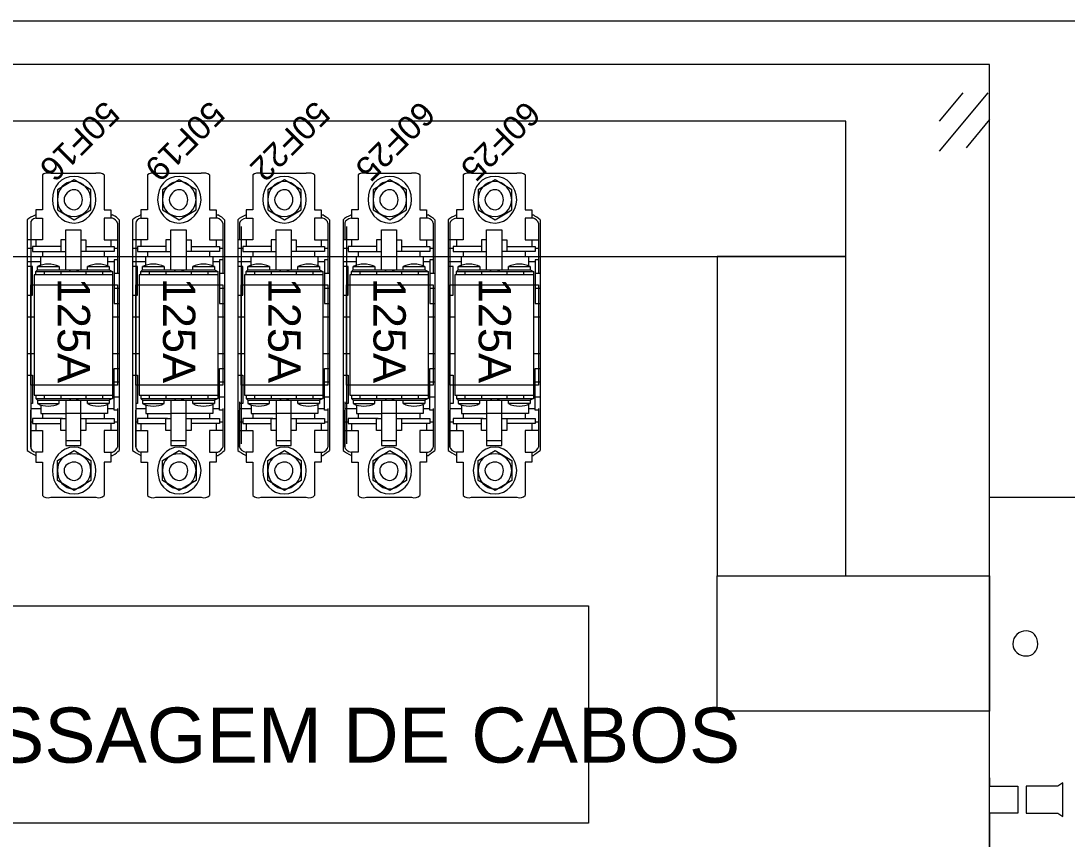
# Model space of a CAD drawing. Header units: millimetres. Extents: x 1004 to 59588, y 686 to 38112.
# Drawn here: x 27580.8 to 27949.3, y 8182.9 to 8470.9 of the extents above; entities that cross this region are included whole.
import ezdxf

# ---------------------------------------------------------------- set-up
doc = ezdxf.new("R2010")
doc.units = ezdxf.units.MM
doc.layers.add('PDF10_Geometry', color=7, linetype='Continuous')
doc.layers.add('PDF10_Text', color=7, linetype='Continuous')
doc.styles.add('PDF Arial', font='arial.ttf')

msp = doc.modelspace()

# ---------------------------------------------------------------- linework, layer by layer
at = {"layer": 'PDF10_Geometry', "lineweight": 0}
for points in [[(28371.93, 8470.9), (28371.93, 6751.49), (27341.34, 6751.49), (27341.34, 8470.9)], [(27371.93, 7754.43), (27921.93, 7754.43), (27921.93, 8455.61), (27371.93, 8455.61)], [(27394.28, 8387.96), (27871.34, 8387.96), (27871.34, 8435.61), (27394.28, 8435.61)], [(27826.05, 8275.61), (27871.34, 8275.61), (27871.34, 8387.96), (27826.05, 8387.96)], [(27826.05, 8227.96), (27826.05, 8275.61), (27921.93, 8275.61), (27921.93, 8227.96)]]:
    msp.add_lwpolyline(points, close=True, dxfattribs=at)
for points in [[(27921.34, 8445.61), (27904.28, 8425.02)], [(27912.52, 8445.61), (27904.28, 8435.61)], [(27921.93, 8436.2), (27913.69, 8426.2)]]:
    msp.add_lwpolyline(points, dxfattribs=at)
at = {"layer": 'PDF10_Geometry', "lineweight": 18}
for points in [[(27588.4, 8416.78), (27588.4, 8404.43), (27586.05, 8404.43), (27586.05, 8401.49), (27588.4, 8401.49), (27588.4, 8393.84), (27583.1, 8393.84)], [(27591.34, 8417.37), (27607.22, 8417.37)], [(27610.16, 8416.78), (27610.16, 8404.43), (27612.52, 8404.43), (27612.52, 8401.49)], [(27625.46, 8416.78), (27625.46, 8404.43), (27623.1, 8404.43), (27623.1, 8401.49), (27625.46, 8401.49), (27625.46, 8393.84), (27620.16, 8393.84)], [(27628.4, 8417.37), (27644.28, 8417.37)], [(27647.22, 8416.78), (27647.22, 8404.43), (27649.58, 8404.43), (27649.58, 8401.49)], [(27662.52, 8416.78), (27662.52, 8404.43), (27660.16, 8404.43), (27660.16, 8401.49), (27662.52, 8401.49), (27662.52, 8393.84), (27657.22, 8393.84)], [(27665.46, 8417.37), (27681.34, 8417.37)], [(27684.28, 8416.78), (27684.28, 8404.43), (27686.63, 8404.43), (27686.63, 8401.49)], [(27699.58, 8416.78), (27699.58, 8404.43), (27697.22, 8404.43), (27697.22, 8401.49), (27699.58, 8401.49), (27699.58, 8393.84), (27694.28, 8393.84)], [(27702.52, 8417.37), (27718.4, 8417.37)], [(27721.34, 8416.78), (27721.34, 8404.43), (27723.69, 8404.43), (27723.69, 8401.49)], [(27736.63, 8416.78), (27736.63, 8404.43), (27734.28, 8404.43), (27734.28, 8401.49), (27736.63, 8401.49), (27736.63, 8393.84), (27731.34, 8393.84)], [(27739.58, 8417.37), (27755.46, 8417.37)], [(27758.4, 8416.78), (27758.4, 8404.43), (27760.75, 8404.43), (27760.75, 8401.49)], [(27583.1, 8400.9), (27583.1, 8383.84)], [(27586.05, 8402.67), (27586.05, 8402.67)], [(27613.1, 8401.49), (27610.16, 8401.49), (27610.16, 8393.84), (27614.87, 8393.84)], [(27612.52, 8402.67), (27613.1, 8402.67)], [(27613.1, 8401.49), (27613.1, 8401.49)], [(27615.46, 8400.9), (27615.46, 8357.96), (27615.46, 8319.73)], [(27620.16, 8400.9), (27620.16, 8383.84)], [(27623.1, 8402.67), (27623.1, 8402.67)], [(27650.16, 8401.49), (27647.22, 8401.49), (27647.22, 8393.84), (27651.93, 8393.84)], [(27649.58, 8402.67), (27650.16, 8402.67)], [(27650.16, 8401.49), (27650.16, 8401.49)], [(27652.52, 8400.9), (27652.52, 8357.96), (27652.52, 8319.73)], [(27657.22, 8400.9), (27657.22, 8383.84)], [(27660.16, 8402.67), (27660.16, 8402.67)], [(27687.22, 8401.49), (27684.28, 8401.49), (27684.28, 8393.84), (27688.99, 8393.84)], [(27686.63, 8402.67), (27687.22, 8402.67)], [(27687.22, 8401.49), (27687.22, 8401.49)], [(27689.58, 8400.9), (27689.58, 8357.96), (27689.58, 8319.73)], [(27694.28, 8400.9), (27694.28, 8383.84)], [(27697.22, 8402.67), (27697.22, 8402.67)], [(27724.28, 8401.49), (27721.34, 8401.49), (27721.34, 8393.84), (27726.05, 8393.84)], [(27723.69, 8402.67), (27724.28, 8402.67)], [(27724.28, 8401.49), (27724.28, 8401.49)], [(27726.63, 8400.9), (27726.63, 8357.96), (27726.63, 8319.73)], [(27731.34, 8400.9), (27731.34, 8383.84)], [(27734.28, 8402.67), (27734.28, 8402.67)], [(27761.34, 8401.49), (27758.4, 8401.49), (27758.4, 8393.84), (27763.1, 8393.84)], [(27760.75, 8402.67), (27761.34, 8402.67)], [(27761.34, 8401.49), (27761.34, 8401.49)], [(27763.69, 8400.9), (27763.69, 8357.96), (27763.69, 8319.73)], [(27584.28, 8399.73), (27584.28, 8393.84)], [(27596.63, 8383.25), (27596.63, 8397.37), (27601.93, 8397.37), (27601.93, 8383.25)], [(27614.87, 8399.73), (27614.87, 8382.08)], [(27621.34, 8399.73), (27621.34, 8393.84)], [(27633.69, 8383.25), (27633.69, 8397.37), (27638.99, 8397.37), (27638.99, 8383.25)], [(27651.93, 8399.73), (27651.93, 8382.08)], [(27657.81, 8399.73), (27657.81, 8393.84)], [(27670.75, 8383.25), (27670.75, 8397.37), (27676.05, 8397.37), (27676.05, 8383.25)], [(27688.99, 8399.73), (27688.99, 8382.08)], [(27694.87, 8399.73), (27694.87, 8393.84)], [(27707.81, 8383.25), (27707.81, 8397.37), (27713.1, 8397.37), (27713.1, 8383.25)], [(27726.05, 8399.73), (27726.05, 8382.08)], [(27731.93, 8399.73), (27731.93, 8393.84)], [(27744.87, 8383.25), (27744.87, 8397.37), (27750.16, 8397.37), (27750.16, 8383.25)], [(27763.1, 8399.73), (27763.1, 8382.08)], [(27586.05, 8393.84), (27586.05, 8391.49)], [(27596.63, 8393.84), (27594.87, 8393.84), (27594.87, 8389.73)], [(27601.93, 8393.84), (27603.69, 8393.84), (27603.69, 8389.73)], [(27612.52, 8393.84), (27612.52, 8391.49)], [(27623.1, 8393.84), (27623.1, 8391.49)], [(27633.69, 8393.84), (27631.93, 8393.84), (27631.93, 8389.73)], [(27638.99, 8393.84), (27640.75, 8393.84), (27640.75, 8389.73)], [(27649.58, 8393.84), (27649.58, 8391.49)], [(27660.16, 8393.84), (27660.16, 8391.49)], [(27670.75, 8393.84), (27668.99, 8393.84), (27668.99, 8389.73)], [(27676.05, 8393.84), (27677.81, 8393.84), (27677.81, 8389.73)], [(27686.63, 8393.84), (27686.63, 8391.49)], [(27697.22, 8393.84), (27697.22, 8391.49)], [(27707.81, 8393.84), (27706.05, 8393.84), (27706.05, 8389.73)], [(27713.1, 8393.84), (27714.87, 8393.84), (27714.87, 8389.73)], [(27723.69, 8393.84), (27723.69, 8391.49)], [(27734.28, 8393.84), (27734.28, 8391.49)], [(27744.87, 8393.84), (27743.1, 8393.84), (27743.1, 8389.73)], [(27750.16, 8393.84), (27751.93, 8393.84), (27751.93, 8389.73)], [(27760.75, 8393.84), (27760.75, 8391.49)], [(27583.1, 8390.9), (27584.87, 8390.9)], [(27594.87, 8391.49), (27584.87, 8391.49), (27584.87, 8389.73), (27596.63, 8389.73)], [(27588.4, 8389.73), (27588.4, 8387.96)], [(27603.69, 8391.49), (27613.69, 8391.49), (27613.69, 8389.73), (27601.93, 8389.73)], [(27610.16, 8389.73), (27610.16, 8387.96)], [(27613.69, 8390.9), (27614.87, 8390.9)], [(27620.16, 8390.9), (27621.93, 8390.9)], [(27631.93, 8391.49), (27621.93, 8391.49), (27621.93, 8389.73), (27633.69, 8389.73)], [(27625.46, 8389.73), (27625.46, 8387.96)], [(27640.75, 8391.49), (27650.75, 8391.49), (27650.75, 8389.73), (27638.99, 8389.73)], [(27647.22, 8389.73), (27647.22, 8387.96)], [(27650.75, 8390.9), (27651.93, 8390.9)], [(27657.22, 8390.9), (27658.99, 8390.9)], [(27668.99, 8391.49), (27658.99, 8391.49), (27658.99, 8389.73), (27670.75, 8389.73)], [(27662.52, 8389.73), (27662.52, 8387.96)], [(27677.81, 8391.49), (27687.81, 8391.49), (27687.81, 8389.73), (27676.05, 8389.73)], [(27684.28, 8389.73), (27684.28, 8387.96)], [(27687.81, 8390.9), (27688.99, 8390.9)], [(27694.28, 8390.9), (27696.05, 8390.9)], [(27706.05, 8391.49), (27696.05, 8391.49), (27696.05, 8389.73), (27707.81, 8389.73)], [(27699.58, 8389.73), (27699.58, 8387.96)], [(27714.87, 8391.49), (27724.87, 8391.49), (27724.87, 8389.73), (27713.1, 8389.73)], [(27721.34, 8389.73), (27721.34, 8387.96)], [(27724.87, 8390.9), (27726.05, 8390.9)], [(27731.34, 8390.9), (27733.1, 8390.9)], [(27743.1, 8391.49), (27733.1, 8391.49), (27733.1, 8389.73), (27744.87, 8389.73)], [(27736.63, 8389.73), (27736.63, 8387.96)], [(27751.93, 8391.49), (27761.93, 8391.49), (27761.93, 8389.73), (27750.16, 8389.73)], [(27758.4, 8389.73), (27758.4, 8387.96)], [(27761.93, 8390.9), (27763.1, 8390.9)], [(27583.1, 8386.2), (27587.81, 8386.2)], [(27587.81, 8384.43), (27587.81, 8387.96), (27596.63, 8387.96)], [(27601.93, 8387.96), (27611.34, 8387.96), (27611.34, 8384.43)], [(27611.34, 8386.2), (27613.69, 8386.2)], [(27614.87, 8386.78), (27613.69, 8386.78), (27613.69, 8371.49), (27615.46, 8371.49)], [(27620.16, 8386.2), (27624.87, 8386.2)], [(27624.87, 8384.43), (27624.87, 8387.96), (27633.69, 8387.96)], [(27638.99, 8387.96), (27648.4, 8387.96), (27648.4, 8384.43)], [(27648.4, 8386.2), (27650.75, 8386.2)], [(27651.93, 8386.78), (27650.75, 8386.78), (27650.75, 8371.49), (27652.52, 8371.49)], [(27657.22, 8386.2), (27661.93, 8386.2)], [(27661.93, 8384.43), (27661.93, 8387.96), (27670.75, 8387.96)], [(27676.05, 8387.96), (27685.46, 8387.96), (27685.46, 8384.43)], [(27685.46, 8386.2), (27687.81, 8386.2)], [(27688.99, 8386.78), (27687.81, 8386.78), (27687.81, 8371.49), (27689.58, 8371.49)], [(27694.28, 8386.2), (27698.99, 8386.2)], [(27698.99, 8384.43), (27698.99, 8387.96), (27707.81, 8387.96)], [(27713.1, 8387.96), (27722.52, 8387.96), (27722.52, 8384.43)], [(27722.52, 8386.2), (27724.87, 8386.2)], [(27726.05, 8386.78), (27724.87, 8386.78), (27724.87, 8371.49), (27726.63, 8371.49)], [(27731.34, 8386.2), (27736.05, 8386.2)], [(27736.05, 8384.43), (27736.05, 8387.96), (27744.87, 8387.96)], [(27750.16, 8387.96), (27759.58, 8387.96), (27759.58, 8384.43)], [(27759.58, 8386.2), (27761.93, 8386.2)], [(27763.1, 8386.78), (27761.93, 8386.78), (27761.93, 8371.49), (27763.69, 8371.49)], [(27583.1, 8374.43), (27584.87, 8374.43), (27584.87, 8384.43), (27583.1, 8384.43), (27583.1, 8357.96), (27583.1, 8319.73)], [(27586.05, 8381.49), (27586.05, 8382.67), (27586.63, 8383.25), (27586.63, 8384.43), (27594.28, 8384.43), (27594.28, 8383.25)], [(27586.05, 8382.67), (27613.1, 8382.67), (27613.1, 8381.49), (27613.1, 8357.96), (27613.1, 8339.14), (27613.1, 8337.96), (27611.93, 8337.37), (27611.93, 8336.2), (27604.28, 8336.2), (27604.28, 8337.37)], [(27586.63, 8383.25), (27611.93, 8383.25)], [(27588.99, 8382.67), (27588.99, 8381.49)], [(27594.87, 8382.67), (27594.87, 8381.49)], [(27597.81, 8382.67), (27598.4, 8383.25)], [(27600.16, 8383.25), (27601.34, 8382.67)], [(27603.69, 8382.67), (27603.69, 8381.49)], [(27604.28, 8383.25), (27604.28, 8384.43), (27611.93, 8384.43), (27611.93, 8383.25), (27613.1, 8382.67)], [(27609.58, 8382.67), (27609.58, 8381.49)], [(27613.69, 8382.08), (27615.46, 8382.08)], [(27620.16, 8374.43), (27621.93, 8374.43), (27621.93, 8384.43), (27620.16, 8384.43), (27620.16, 8357.96), (27620.16, 8319.73)], [(27623.1, 8381.49), (27623.1, 8382.67), (27623.69, 8383.25), (27623.69, 8384.43), (27631.34, 8384.43), (27631.34, 8383.25)], [(27623.1, 8382.67), (27650.16, 8382.67), (27650.16, 8381.49), (27650.16, 8357.96), (27650.16, 8339.14), (27650.16, 8337.96), (27648.99, 8337.37), (27648.99, 8336.2), (27641.34, 8336.2), (27641.34, 8337.37)], [(27623.69, 8383.25), (27648.99, 8383.25)], [(27626.05, 8382.67), (27626.05, 8381.49)], [(27631.93, 8382.67), (27631.93, 8381.49)], [(27634.87, 8382.67), (27635.46, 8383.25)], [(27637.22, 8383.25), (27638.4, 8382.67)], [(27640.75, 8382.67), (27640.75, 8381.49)], [(27641.34, 8383.25), (27641.34, 8384.43), (27648.99, 8384.43), (27648.99, 8383.25), (27650.16, 8382.67)], [(27646.63, 8382.67), (27646.63, 8381.49)], [(27650.75, 8382.08), (27652.52, 8382.08)], [(27657.22, 8374.43), (27658.99, 8374.43), (27658.99, 8384.43), (27657.22, 8384.43), (27657.22, 8357.96), (27657.22, 8319.73)], [(27660.16, 8381.49), (27660.16, 8382.67), (27660.75, 8383.25), (27660.75, 8384.43), (27668.4, 8384.43), (27668.4, 8383.25)], [(27660.16, 8382.67), (27687.22, 8382.67), (27687.22, 8381.49), (27687.22, 8357.96), (27687.22, 8339.14), (27687.22, 8337.96), (27686.05, 8337.37), (27686.05, 8336.2), (27678.4, 8336.2), (27678.4, 8337.37)], [(27660.75, 8383.25), (27686.05, 8383.25)], [(27663.1, 8382.67), (27663.1, 8381.49)], [(27668.99, 8382.67), (27668.99, 8381.49)], [(27671.93, 8382.67), (27672.52, 8383.25)], [(27674.28, 8383.25), (27675.46, 8382.67)], [(27677.81, 8382.67), (27677.81, 8381.49)], [(27678.4, 8383.25), (27678.4, 8384.43), (27686.05, 8384.43), (27686.05, 8383.25), (27687.22, 8382.67)], [(27683.69, 8382.67), (27683.69, 8381.49)], [(27687.81, 8382.08), (27689.58, 8382.08)], [(27694.28, 8374.43), (27696.05, 8374.43), (27696.05, 8384.43), (27694.28, 8384.43), (27694.28, 8357.96), (27694.28, 8319.73)], [(27697.22, 8381.49), (27697.22, 8382.67), (27697.81, 8383.25), (27697.81, 8384.43), (27705.46, 8384.43), (27705.46, 8383.25)], [(27697.22, 8382.67), (27724.28, 8382.67), (27724.28, 8381.49), (27724.28, 8357.96), (27724.28, 8339.14), (27724.28, 8337.96), (27723.1, 8337.37), (27723.1, 8336.2), (27715.46, 8336.2), (27715.46, 8337.37)], [(27697.81, 8383.25), (27723.1, 8383.25)], [(27700.16, 8382.67), (27700.16, 8381.49)], [(27706.05, 8382.67), (27706.05, 8381.49)], [(27708.99, 8382.67), (27709.58, 8383.25)], [(27711.34, 8383.25), (27712.52, 8382.67)], [(27714.87, 8382.67), (27714.87, 8381.49)], [(27715.46, 8383.25), (27715.46, 8384.43), (27723.1, 8384.43), (27723.1, 8383.25), (27724.28, 8382.67)], [(27720.75, 8382.67), (27720.75, 8381.49)], [(27724.87, 8382.08), (27726.63, 8382.08)], [(27731.34, 8374.43), (27733.1, 8374.43), (27733.1, 8384.43), (27731.34, 8384.43), (27731.34, 8357.96), (27731.34, 8319.73)], [(27734.28, 8381.49), (27734.28, 8382.67), (27734.87, 8383.25), (27734.87, 8384.43), (27742.52, 8384.43), (27742.52, 8383.25)], [(27734.28, 8382.67), (27761.34, 8382.67), (27761.34, 8381.49), (27761.34, 8357.96), (27761.34, 8339.14), (27761.34, 8337.96), (27760.16, 8337.37), (27760.16, 8336.2), (27752.52, 8336.2), (27752.52, 8337.37)], [(27734.87, 8383.25), (27760.16, 8383.25)], [(27737.22, 8382.67), (27737.22, 8381.49)], [(27743.1, 8382.67), (27743.1, 8381.49)], [(27746.05, 8382.67), (27746.63, 8383.25)], [(27748.4, 8383.25), (27749.58, 8382.67)], [(27751.93, 8382.67), (27751.93, 8381.49)], [(27752.52, 8383.25), (27752.52, 8384.43), (27760.16, 8384.43), (27760.16, 8383.25), (27761.34, 8382.67)], [(27757.81, 8382.67), (27757.81, 8381.49)], [(27761.93, 8382.08), (27763.69, 8382.08)], [(27613.1, 8381.49), (27585.46, 8381.49), (27585.46, 8357.96), (27585.46, 8339.14), (27613.1, 8339.14)], [(27650.16, 8381.49), (27622.52, 8381.49), (27622.52, 8357.96), (27622.52, 8339.14), (27650.16, 8339.14)], [(27687.22, 8381.49), (27659.58, 8381.49), (27659.58, 8357.96), (27659.58, 8339.14), (27687.22, 8339.14)], [(27724.28, 8381.49), (27696.63, 8381.49), (27696.63, 8357.96), (27696.63, 8339.14), (27724.28, 8339.14)], [(27761.34, 8381.49), (27733.69, 8381.49), (27733.69, 8357.96), (27733.69, 8339.14), (27761.34, 8339.14)], [(27613.69, 8376.78), (27615.46, 8376.78)], [(27650.75, 8376.78), (27652.52, 8376.78)], [(27687.81, 8376.78), (27689.58, 8376.78)], [(27724.87, 8376.78), (27726.63, 8376.78)], [(27761.93, 8376.78), (27763.69, 8376.78)], [(27583.1, 8366.78), (27585.46, 8366.78)], [(27613.1, 8366.78), (27615.46, 8366.78)], [(27620.16, 8366.78), (27622.52, 8366.78)], [(27650.16, 8366.78), (27652.52, 8366.78)], [(27657.22, 8366.78), (27659.58, 8366.78)], [(27687.22, 8366.78), (27689.58, 8366.78)], [(27694.28, 8366.78), (27696.63, 8366.78)], [(27724.28, 8366.78), (27726.63, 8366.78)], [(27731.34, 8366.78), (27733.69, 8366.78)], [(27761.34, 8366.78), (27763.69, 8366.78)], [(27583.1, 8353.84), (27585.46, 8353.84)], [(27613.1, 8353.84), (27615.46, 8353.84)], [(27620.16, 8353.84), (27622.52, 8353.84)], [(27650.16, 8353.84), (27652.52, 8353.84)], [(27657.22, 8353.84), (27659.58, 8353.84)], [(27687.22, 8353.84), (27689.58, 8353.84)], [(27694.28, 8353.84), (27696.63, 8353.84)], [(27724.28, 8353.84), (27726.63, 8353.84)], [(27731.34, 8353.84), (27733.69, 8353.84)], [(27761.34, 8353.84), (27763.69, 8353.84)], [(27583.1, 8346.2), (27584.87, 8346.2), (27584.87, 8336.2), (27584.28, 8336.2)], [(27614.87, 8333.84), (27613.69, 8333.84), (27613.69, 8348.55), (27615.46, 8348.55)], [(27620.16, 8346.2), (27621.93, 8346.2), (27621.93, 8336.2), (27621.34, 8336.2)], [(27651.93, 8333.84), (27650.75, 8333.84), (27650.75, 8348.55), (27652.52, 8348.55)], [(27657.22, 8346.2), (27658.99, 8346.2), (27658.99, 8336.2), (27657.81, 8336.2)], [(27688.99, 8333.84), (27687.81, 8333.84), (27687.81, 8348.55), (27689.58, 8348.55)], [(27694.28, 8346.2), (27696.05, 8346.2), (27696.05, 8336.2), (27694.87, 8336.2)], [(27726.05, 8333.84), (27724.87, 8333.84), (27724.87, 8348.55), (27726.63, 8348.55)], [(27731.34, 8346.2), (27733.1, 8346.2), (27733.1, 8336.2), (27731.93, 8336.2)], [(27763.1, 8333.84), (27761.93, 8333.84), (27761.93, 8348.55), (27763.69, 8348.55)], [(27613.69, 8343.84), (27615.46, 8343.84)], [(27650.75, 8343.84), (27652.52, 8343.84)], [(27687.81, 8343.84), (27689.58, 8343.84)], [(27724.87, 8343.84), (27726.63, 8343.84)], [(27761.93, 8343.84), (27763.69, 8343.84)], [(27586.05, 8339.14), (27586.05, 8337.96), (27586.63, 8337.37), (27611.93, 8337.37)], [(27586.05, 8337.96), (27613.1, 8337.96)], [(27588.99, 8339.14), (27588.99, 8337.96)], [(27594.87, 8339.14), (27594.87, 8337.96)], [(27597.81, 8337.96), (27598.4, 8337.37)], [(27600.16, 8337.37), (27601.34, 8337.96)], [(27603.69, 8339.14), (27603.69, 8337.96)], [(27609.58, 8339.14), (27609.58, 8337.96)], [(27613.69, 8338.55), (27615.46, 8338.55)], [(27623.1, 8339.14), (27623.1, 8337.96), (27623.69, 8337.37), (27648.99, 8337.37)], [(27623.1, 8337.96), (27650.16, 8337.96)], [(27626.05, 8339.14), (27626.05, 8337.96)], [(27631.93, 8339.14), (27631.93, 8337.96)], [(27634.87, 8337.96), (27635.46, 8337.37)], [(27637.22, 8337.37), (27638.4, 8337.96)], [(27640.75, 8339.14), (27640.75, 8337.96)], [(27646.63, 8339.14), (27646.63, 8337.96)], [(27650.75, 8338.55), (27652.52, 8338.55)], [(27660.16, 8339.14), (27660.16, 8337.96), (27660.75, 8337.37), (27686.05, 8337.37)], [(27660.16, 8337.96), (27687.22, 8337.96)], [(27663.1, 8339.14), (27663.1, 8337.96)], [(27668.99, 8339.14), (27668.99, 8337.96)], [(27671.93, 8337.96), (27672.52, 8337.37)], [(27674.28, 8337.37), (27675.46, 8337.96)], [(27677.81, 8339.14), (27677.81, 8337.96)], [(27683.69, 8339.14), (27683.69, 8337.96)], [(27687.81, 8338.55), (27689.58, 8338.55)], [(27697.22, 8339.14), (27697.22, 8337.96), (27697.81, 8337.37), (27723.1, 8337.37)], [(27697.22, 8337.96), (27724.28, 8337.96)], [(27700.16, 8339.14), (27700.16, 8337.96)], [(27706.05, 8339.14), (27706.05, 8337.96)], [(27708.99, 8337.96), (27709.58, 8337.37)], [(27711.34, 8337.37), (27712.52, 8337.96)], [(27714.87, 8339.14), (27714.87, 8337.96)], [(27720.75, 8339.14), (27720.75, 8337.96)], [(27724.87, 8338.55), (27726.63, 8338.55)], [(27734.28, 8339.14), (27734.28, 8337.96), (27734.87, 8337.37), (27760.16, 8337.37)], [(27734.28, 8337.96), (27761.34, 8337.96)], [(27737.22, 8339.14), (27737.22, 8337.96)], [(27743.1, 8339.14), (27743.1, 8337.96)], [(27746.05, 8337.96), (27746.63, 8337.37)], [(27748.4, 8337.37), (27749.58, 8337.96)], [(27751.93, 8339.14), (27751.93, 8337.96)], [(27757.81, 8339.14), (27757.81, 8337.96)], [(27761.93, 8338.55), (27763.69, 8338.55)], [(27584.28, 8336.78), (27584.28, 8320.9), (27584.28, 8333.84)], [(27584.28, 8334.43), (27587.81, 8334.43)], [(27586.63, 8337.37), (27586.63, 8336.2), (27594.28, 8336.2), (27594.28, 8337.37)], [(27587.81, 8335.61), (27587.81, 8332.67), (27596.63, 8332.67), (27596.63, 8321.49), (27601.93, 8321.49), (27601.93, 8332.67)], [(27596.63, 8337.37), (27596.63, 8323.25), (27601.93, 8323.25), (27601.93, 8337.37)], [(27611.34, 8335.61), (27611.34, 8332.67), (27601.93, 8332.67), (27596.63, 8332.67)], [(27611.34, 8334.43), (27613.69, 8334.43)], [(27614.87, 8334.43), (27614.87, 8320.9)], [(27621.34, 8336.78), (27621.34, 8320.9), (27621.34, 8333.84)], [(27621.34, 8334.43), (27624.87, 8334.43)], [(27623.69, 8337.37), (27623.69, 8336.2), (27631.34, 8336.2), (27631.34, 8337.37)], [(27624.87, 8335.61), (27624.87, 8332.67), (27633.69, 8332.67), (27633.69, 8321.49), (27638.99, 8321.49), (27638.99, 8332.67)], [(27633.69, 8337.37), (27633.69, 8323.25), (27638.99, 8323.25), (27638.99, 8337.37)], [(27648.4, 8335.61), (27648.4, 8332.67), (27638.99, 8332.67), (27633.69, 8332.67)], [(27648.4, 8334.43), (27650.75, 8334.43)], [(27651.93, 8334.43), (27651.93, 8320.9)], [(27657.81, 8336.78), (27657.81, 8320.9), (27657.81, 8333.84)], [(27657.81, 8334.43), (27661.93, 8334.43)], [(27660.75, 8337.37), (27660.75, 8336.2), (27668.4, 8336.2), (27668.4, 8337.37)], [(27661.93, 8335.61), (27661.93, 8332.67), (27670.75, 8332.67), (27670.75, 8321.49), (27676.05, 8321.49), (27676.05, 8332.67)], [(27670.75, 8337.37), (27670.75, 8323.25), (27676.05, 8323.25), (27676.05, 8337.37)], [(27685.46, 8335.61), (27685.46, 8332.67), (27676.05, 8332.67), (27670.75, 8332.67)], [(27685.46, 8334.43), (27687.81, 8334.43)], [(27688.99, 8334.43), (27688.99, 8320.9)], [(27694.87, 8336.78), (27694.87, 8320.9), (27694.87, 8333.84)], [(27694.87, 8334.43), (27698.99, 8334.43)], [(27697.81, 8337.37), (27697.81, 8336.2), (27705.46, 8336.2), (27705.46, 8337.37)], [(27698.99, 8335.61), (27698.99, 8332.67), (27707.81, 8332.67), (27707.81, 8321.49), (27713.1, 8321.49), (27713.1, 8332.67)], [(27707.81, 8337.37), (27707.81, 8323.25), (27713.1, 8323.25), (27713.1, 8337.37)], [(27722.52, 8335.61), (27722.52, 8332.67), (27713.1, 8332.67), (27707.81, 8332.67)], [(27722.52, 8334.43), (27724.87, 8334.43)], [(27726.05, 8334.43), (27726.05, 8320.9)], [(27731.93, 8336.78), (27731.93, 8320.9), (27731.93, 8333.84)], [(27731.93, 8334.43), (27736.05, 8334.43)], [(27734.87, 8337.37), (27734.87, 8336.2), (27742.52, 8336.2), (27742.52, 8337.37)], [(27736.05, 8335.61), (27736.05, 8332.67), (27744.87, 8332.67), (27744.87, 8321.49), (27750.16, 8321.49), (27750.16, 8332.67)], [(27744.87, 8337.37), (27744.87, 8323.25), (27750.16, 8323.25), (27750.16, 8337.37)], [(27759.58, 8335.61), (27759.58, 8332.67), (27750.16, 8332.67), (27744.87, 8332.67)], [(27759.58, 8334.43), (27761.93, 8334.43)], [(27763.1, 8334.43), (27763.1, 8320.9)], [(27595.46, 8330.9), (27584.87, 8330.9), (27584.87, 8329.14), (27594.87, 8329.14)], [(27588.4, 8332.67), (27588.4, 8330.9)], [(27596.63, 8326.78), (27594.87, 8326.78), (27594.87, 8330.9), (27596.63, 8330.9)], [(27601.93, 8330.9), (27603.69, 8330.9), (27603.69, 8326.78), (27601.93, 8326.78)], [(27603.69, 8330.9), (27613.69, 8330.9), (27613.69, 8329.14), (27603.69, 8329.14)], [(27610.16, 8332.67), (27610.16, 8330.9)], [(27632.52, 8330.9), (27621.93, 8330.9), (27621.93, 8329.14), (27631.93, 8329.14)], [(27625.46, 8332.67), (27625.46, 8330.9)], [(27633.69, 8326.78), (27631.93, 8326.78), (27631.93, 8330.9), (27633.69, 8330.9)], [(27638.99, 8330.9), (27640.75, 8330.9), (27640.75, 8326.78), (27638.99, 8326.78)], [(27640.75, 8330.9), (27650.75, 8330.9), (27650.75, 8329.14), (27640.75, 8329.14)], [(27647.22, 8332.67), (27647.22, 8330.9)], [(27669.58, 8330.9), (27658.99, 8330.9), (27658.99, 8329.14), (27668.99, 8329.14)], [(27662.52, 8332.67), (27662.52, 8330.9)], [(27670.75, 8326.78), (27668.99, 8326.78), (27668.99, 8330.9), (27670.75, 8330.9)], [(27676.05, 8330.9), (27677.81, 8330.9), (27677.81, 8326.78), (27676.05, 8326.78)], [(27677.81, 8330.9), (27687.81, 8330.9), (27687.81, 8329.14), (27677.81, 8329.14)], [(27684.28, 8332.67), (27684.28, 8330.9)], [(27706.63, 8330.9), (27696.05, 8330.9), (27696.05, 8329.14), (27706.05, 8329.14)], [(27699.58, 8332.67), (27699.58, 8330.9)], [(27707.81, 8326.78), (27706.05, 8326.78), (27706.05, 8330.9), (27707.81, 8330.9)], [(27713.1, 8330.9), (27714.87, 8330.9), (27714.87, 8326.78), (27713.1, 8326.78)], [(27714.87, 8330.9), (27724.87, 8330.9), (27724.87, 8329.14), (27714.87, 8329.14)], [(27721.34, 8332.67), (27721.34, 8330.9)], [(27743.69, 8330.9), (27733.1, 8330.9), (27733.1, 8329.14), (27743.1, 8329.14)], [(27736.63, 8332.67), (27736.63, 8330.9)], [(27744.87, 8326.78), (27743.1, 8326.78), (27743.1, 8330.9), (27744.87, 8330.9)], [(27750.16, 8330.9), (27751.93, 8330.9), (27751.93, 8326.78), (27750.16, 8326.78)], [(27751.93, 8330.9), (27761.93, 8330.9), (27761.93, 8329.14), (27751.93, 8329.14)], [(27758.4, 8332.67), (27758.4, 8330.9)], [(27584.28, 8329.73), (27584.87, 8329.73)], [(27584.28, 8326.78), (27588.4, 8326.78), (27588.4, 8319.14), (27586.05, 8319.14), (27586.05, 8315.61), (27588.4, 8315.61), (27588.4, 8303.84)], [(27586.05, 8329.14), (27586.05, 8326.78)], [(27614.87, 8326.78), (27610.16, 8326.78), (27610.16, 8319.14), (27613.1, 8319.14)], [(27612.52, 8329.14), (27612.52, 8326.78)], [(27613.69, 8329.73), (27614.87, 8329.73)], [(27621.34, 8329.73), (27621.93, 8329.73)], [(27621.34, 8326.78), (27625.46, 8326.78), (27625.46, 8319.14), (27623.1, 8319.14), (27623.1, 8315.61), (27625.46, 8315.61), (27625.46, 8303.84)], [(27623.1, 8329.14), (27623.1, 8326.78)], [(27651.93, 8326.78), (27647.22, 8326.78), (27647.22, 8319.14), (27650.16, 8319.14)], [(27649.58, 8329.14), (27649.58, 8326.78)], [(27650.75, 8329.73), (27651.93, 8329.73)], [(27657.81, 8329.73), (27658.99, 8329.73)], [(27657.81, 8326.78), (27662.52, 8326.78), (27662.52, 8319.14), (27660.16, 8319.14), (27660.16, 8315.61), (27662.52, 8315.61), (27662.52, 8303.84)], [(27660.16, 8329.14), (27660.16, 8326.78)], [(27688.99, 8326.78), (27684.28, 8326.78), (27684.28, 8319.14), (27687.22, 8319.14)], [(27686.63, 8329.14), (27686.63, 8326.78)], [(27687.81, 8329.73), (27688.99, 8329.73)], [(27694.87, 8329.73), (27696.05, 8329.73)], [(27694.87, 8326.78), (27699.58, 8326.78), (27699.58, 8319.14), (27697.22, 8319.14), (27697.22, 8315.61), (27699.58, 8315.61), (27699.58, 8303.84)], [(27697.22, 8329.14), (27697.22, 8326.78)], [(27726.05, 8326.78), (27721.34, 8326.78), (27721.34, 8319.14), (27724.28, 8319.14)], [(27723.69, 8329.14), (27723.69, 8326.78)], [(27724.87, 8329.73), (27726.05, 8329.73)], [(27731.93, 8329.73), (27733.1, 8329.73)], [(27731.93, 8326.78), (27736.63, 8326.78), (27736.63, 8319.14), (27734.28, 8319.14), (27734.28, 8315.61), (27736.63, 8315.61), (27736.63, 8303.84)], [(27734.28, 8329.14), (27734.28, 8326.78)], [(27763.1, 8326.78), (27758.4, 8326.78), (27758.4, 8319.14), (27761.34, 8319.14)], [(27760.75, 8329.14), (27760.75, 8326.78)], [(27761.93, 8329.73), (27763.1, 8329.73)], [(27586.05, 8319.14), (27586.05, 8319.14)], [(27586.05, 8317.96), (27586.05, 8317.96)], [(27612.52, 8319.14), (27612.52, 8315.61), (27610.16, 8315.61), (27610.16, 8303.84)], [(27612.52, 8317.96), (27613.1, 8317.96)], [(27623.1, 8319.14), (27623.1, 8319.14)], [(27623.1, 8317.96), (27623.1, 8317.96)], [(27649.58, 8319.14), (27649.58, 8315.61), (27647.22, 8315.61), (27647.22, 8303.84)], [(27649.58, 8317.96), (27650.16, 8317.96)], [(27660.16, 8319.14), (27660.16, 8319.14)], [(27660.16, 8317.96), (27660.16, 8317.96)], [(27686.63, 8319.14), (27686.63, 8315.61), (27684.28, 8315.61), (27684.28, 8303.84)], [(27686.63, 8317.96), (27687.22, 8317.96)], [(27697.22, 8319.14), (27697.22, 8319.14)], [(27697.22, 8317.96), (27697.22, 8317.96)], [(27723.69, 8319.14), (27723.69, 8315.61), (27721.34, 8315.61), (27721.34, 8303.84)], [(27723.69, 8317.96), (27724.28, 8317.96)], [(27734.28, 8319.14), (27734.28, 8319.14)], [(27734.28, 8317.96), (27734.28, 8317.96)], [(27760.75, 8319.14), (27760.75, 8315.61), (27758.4, 8315.61), (27758.4, 8303.84)], [(27760.75, 8317.96), (27761.34, 8317.96)], [(27591.34, 8303.25), (27607.22, 8303.25)], [(27628.4, 8303.25), (27644.28, 8303.25)], [(27665.46, 8303.25), (27681.34, 8303.25)], [(27702.52, 8303.25), (27718.4, 8303.25)], [(27739.58, 8303.25), (27755.46, 8303.25)], [(27921.93, 8201.49), (27921.93, 8209.14), (27921.93, 8247.37), (27921.93, 8300.31), (27921.93, 8303.25), (28193.1, 8303.25), (28193.1, 8300.31), (28193.1, 8247.37), (28193.1, 8209.14), (28193.1, 8201.49)], [(27921.93, 8303.25), (27931.93, 8303.25)], [(27921.93, 8204.43), (27921.93, 8201.49), (27931.93, 8201.49), (27931.93, 8192.08), (27921.93, 8192.08), (27921.93, 8189.14), (27921.93, 8135.61), (27921.93, 8097.96), (27921.93, 8090.31)]]:
    msp.add_lwpolyline(points, dxfattribs=at)
for points in [[(27593.69, 8404.43), (27599.58, 8400.9), (27605.46, 8404.43), (27605.46, 8411.49), (27599.58, 8415.02), (27593.69, 8411.49)], [(27630.75, 8404.43), (27636.63, 8400.9), (27642.52, 8404.43), (27642.52, 8411.49), (27636.63, 8415.02), (27630.75, 8411.49)], [(27667.81, 8404.43), (27673.69, 8400.9), (27679.58, 8404.43), (27679.58, 8411.49), (27673.69, 8415.02), (27667.81, 8411.49)], [(27704.87, 8404.43), (27710.75, 8400.9), (27716.63, 8404.43), (27716.63, 8411.49), (27710.75, 8415.02), (27704.87, 8411.49)], [(27741.93, 8404.43), (27747.81, 8400.9), (27753.69, 8404.43), (27753.69, 8411.49), (27747.81, 8415.02), (27741.93, 8411.49)], [(27584.28, 8342.67), (27584.28, 8377.96), (27614.87, 8377.96), (27614.87, 8342.67)], [(27621.34, 8342.67), (27621.34, 8377.96), (27651.93, 8377.96), (27651.93, 8342.67)], [(27658.4, 8342.67), (27658.4, 8377.96), (27688.99, 8377.96), (27688.99, 8342.67)], [(27695.46, 8342.67), (27695.46, 8377.96), (27726.05, 8377.96), (27726.05, 8342.67)], [(27731.93, 8342.67), (27731.93, 8377.96), (27763.1, 8377.96), (27763.1, 8342.67)], [(27593.69, 8309.14), (27593.69, 8316.2), (27599.58, 8319.73), (27605.46, 8316.2), (27605.46, 8309.14), (27599.58, 8305.61)], [(27630.75, 8309.14), (27630.75, 8316.2), (27636.63, 8319.73), (27642.52, 8316.2), (27642.52, 8309.14), (27636.63, 8305.61)], [(27667.81, 8309.14), (27667.81, 8316.2), (27673.69, 8319.73), (27679.58, 8316.2), (27679.58, 8309.14), (27673.69, 8305.61)], [(27704.87, 8309.14), (27704.87, 8316.2), (27710.75, 8319.73), (27716.63, 8316.2), (27716.63, 8309.14), (27710.75, 8305.61)], [(27741.93, 8309.14), (27741.93, 8316.2), (27747.81, 8319.73), (27753.69, 8316.2), (27753.69, 8309.14), (27747.81, 8305.61)], [(27400.16, 8188.55), (27400.16, 8265.02), (27780.75, 8265.02), (27780.75, 8188.55)], [(27934.87, 8192.08), (27946.05, 8192.08), (27947.81, 8190.9), (27947.81, 8202.67), (27946.05, 8201.49), (27934.87, 8201.49)]]:
    msp.add_lwpolyline(points, close=True, dxfattribs=at)
at = {"layer": 'PDF10_Geometry', "lineweight": 5}
for points in [[(27584.28, 8398.55), (27584.28, 8322.08)], [(27621.34, 8398.55), (27621.34, 8322.08)], [(27658.4, 8398.55), (27658.4, 8322.08)], [(27695.46, 8398.55), (27695.46, 8322.08)], [(27731.93, 8398.55), (27731.93, 8322.08)], [(27583.1, 8396.2), (27583.1, 8319.73)], [(27620.16, 8396.2), (27620.16, 8319.73)], [(27657.22, 8396.2), (27657.22, 8319.73)], [(27694.28, 8396.2), (27694.28, 8319.73)], [(27731.34, 8396.2), (27731.34, 8319.73)]]:
    msp.add_lwpolyline(points, dxfattribs=at)
at = {"layer": 'PDF10_Geometry', "lineweight": 18}
for centre, start, end in [((27590.46, 8376.59), 64.0108, 115.9892), ((27608.1, 8376.59), 64.0108, 115.9892), ((27627.52, 8376.59), 64.0108, 115.9892), ((27645.16, 8376.59), 64.0108, 115.9892), ((27664.58, 8376.59), 64.0108, 115.9892), ((27682.22, 8376.59), 64.0108, 115.9892), ((27701.63, 8376.59), 64.0108, 115.9892), ((27719.28, 8376.59), 64.0108, 115.9892), ((27738.69, 8376.59), 64.0108, 115.9892), ((27756.34, 8376.59), 64.0108, 115.9892), ((27590.46, 8344.04), 244.0108, 295.9892), ((27608.1, 8344.04), 244.0108, 295.9892), ((27627.52, 8344.04), 244.0108, 295.9892), ((27645.16, 8344.04), 244.0108, 295.9892), ((27664.58, 8344.04), 244.0108, 295.9892), ((27682.22, 8344.04), 244.0108, 295.9892), ((27701.63, 8344.04), 244.0108, 295.9892), ((27719.28, 8344.04), 244.0108, 295.9892), ((27738.69, 8344.04), 244.0108, 295.9892), ((27756.34, 8344.04), 244.0108, 295.9892)]:
    msp.add_arc(centre, 8.73, start, end, dxfattribs=at)
for points in [[(27591.34, 8417.37), (27590.16, 8417.37), (27588.99, 8417.37), (27588.4, 8416.78)], [(27599.58, 8416.2), (27594.87, 8416.2), (27591.93, 8412.67), (27591.93, 8407.96)], [(27607.22, 8407.96), (27607.22, 8412.67), (27603.69, 8416.2), (27599.58, 8416.2)], [(27610.16, 8416.78), (27609.58, 8417.37), (27608.4, 8417.37), (27607.22, 8417.37)], [(27628.4, 8417.37), (27627.22, 8417.37), (27626.05, 8417.37), (27625.46, 8416.78)], [(27636.63, 8416.2), (27631.93, 8416.2), (27628.99, 8412.67), (27628.99, 8407.96)], [(27644.28, 8407.96), (27644.28, 8412.67), (27640.75, 8416.2), (27636.63, 8416.2)], [(27647.22, 8416.78), (27646.63, 8417.37), (27645.46, 8417.37), (27644.28, 8417.37)], [(27665.46, 8417.37), (27664.28, 8417.37), (27663.1, 8417.37), (27662.52, 8416.78)], [(27673.69, 8416.2), (27668.99, 8416.2), (27666.05, 8412.67), (27666.05, 8407.96)], [(27681.34, 8407.96), (27681.34, 8412.67), (27677.81, 8416.2), (27673.69, 8416.2)], [(27684.28, 8416.78), (27683.69, 8417.37), (27682.52, 8417.37), (27681.34, 8417.37)], [(27702.52, 8417.37), (27701.34, 8417.37), (27700.16, 8417.37), (27699.58, 8416.78)], [(27710.75, 8416.2), (27706.05, 8416.2), (27703.1, 8412.67), (27703.1, 8407.96)], [(27718.4, 8407.96), (27718.4, 8412.67), (27714.87, 8416.2), (27710.75, 8416.2)], [(27721.34, 8416.78), (27720.75, 8417.37), (27719.58, 8417.37), (27718.4, 8417.37)], [(27739.58, 8417.37), (27738.4, 8417.37), (27737.22, 8417.37), (27736.63, 8416.78)], [(27747.81, 8416.2), (27743.1, 8416.2), (27740.16, 8412.67), (27740.16, 8407.96)], [(27755.46, 8407.96), (27755.46, 8412.67), (27751.93, 8416.2), (27747.81, 8416.2)], [(27758.4, 8416.78), (27757.81, 8417.37), (27756.63, 8417.37), (27755.46, 8417.37)], [(27599.58, 8414.43), (27596.05, 8414.43), (27593.69, 8411.49), (27593.69, 8407.96)], [(27599.58, 8411.49), (27597.81, 8411.49), (27596.05, 8409.73), (27596.05, 8407.96)], [(27605.46, 8407.96), (27605.46, 8411.49), (27602.52, 8414.43), (27599.58, 8414.43)], [(27602.52, 8407.96), (27602.52, 8409.73), (27601.34, 8411.49), (27599.58, 8411.49)], [(27636.63, 8414.43), (27633.1, 8414.43), (27630.75, 8411.49), (27630.75, 8407.96)], [(27636.63, 8411.49), (27634.87, 8411.49), (27633.1, 8409.73), (27633.1, 8407.96)], [(27642.52, 8407.96), (27642.52, 8411.49), (27639.58, 8414.43), (27636.63, 8414.43)], [(27639.58, 8407.96), (27639.58, 8409.73), (27638.4, 8411.49), (27636.63, 8411.49)], [(27673.69, 8414.43), (27670.16, 8414.43), (27667.81, 8411.49), (27667.81, 8407.96)], [(27673.69, 8411.49), (27671.93, 8411.49), (27670.16, 8409.73), (27670.16, 8407.96)], [(27679.58, 8407.96), (27679.58, 8411.49), (27676.63, 8414.43), (27673.69, 8414.43)], [(27676.63, 8407.96), (27676.63, 8409.73), (27675.46, 8411.49), (27673.69, 8411.49)], [(27710.75, 8414.43), (27707.22, 8414.43), (27704.87, 8411.49), (27704.87, 8407.96)], [(27710.75, 8411.49), (27708.99, 8411.49), (27707.22, 8409.73), (27707.22, 8407.96)], [(27716.63, 8407.96), (27716.63, 8411.49), (27713.69, 8414.43), (27710.75, 8414.43)], [(27713.69, 8407.96), (27713.69, 8409.73), (27712.52, 8411.49), (27710.75, 8411.49)], [(27747.81, 8414.43), (27744.28, 8414.43), (27741.93, 8411.49), (27741.93, 8407.96)], [(27747.81, 8411.49), (27746.05, 8411.49), (27744.28, 8409.73), (27744.28, 8407.96)], [(27753.69, 8407.96), (27753.69, 8411.49), (27750.75, 8414.43), (27747.81, 8414.43)], [(27750.75, 8407.96), (27750.75, 8409.73), (27749.58, 8411.49), (27747.81, 8411.49)], [(27591.93, 8407.96), (27591.93, 8403.84), (27594.87, 8399.73), (27599.58, 8399.73)], [(27593.69, 8407.96), (27593.69, 8404.43), (27596.05, 8402.08), (27599.58, 8402.08)], [(27596.05, 8407.96), (27596.05, 8406.2), (27597.81, 8404.43), (27599.58, 8404.43)], [(27599.58, 8402.08), (27602.52, 8402.08), (27605.46, 8404.43), (27605.46, 8407.96)], [(27599.58, 8399.73), (27603.69, 8399.73), (27607.22, 8403.84), (27607.22, 8407.96)], [(27599.58, 8404.43), (27601.34, 8404.43), (27602.52, 8406.2), (27602.52, 8407.96)], [(27628.99, 8407.96), (27628.99, 8403.84), (27631.93, 8399.73), (27636.63, 8399.73)], [(27630.75, 8407.96), (27630.75, 8404.43), (27633.1, 8402.08), (27636.63, 8402.08)], [(27633.1, 8407.96), (27633.1, 8406.2), (27634.87, 8404.43), (27636.63, 8404.43)], [(27636.63, 8402.08), (27639.58, 8402.08), (27642.52, 8404.43), (27642.52, 8407.96)], [(27636.63, 8399.73), (27640.75, 8399.73), (27644.28, 8403.84), (27644.28, 8407.96)], [(27636.63, 8404.43), (27638.4, 8404.43), (27639.58, 8406.2), (27639.58, 8407.96)], [(27666.05, 8407.96), (27666.05, 8403.84), (27668.99, 8399.73), (27673.69, 8399.73)], [(27667.81, 8407.96), (27667.81, 8404.43), (27670.16, 8402.08), (27673.69, 8402.08)], [(27670.16, 8407.96), (27670.16, 8406.2), (27671.93, 8404.43), (27673.69, 8404.43)], [(27673.69, 8402.08), (27676.63, 8402.08), (27679.58, 8404.43), (27679.58, 8407.96)], [(27673.69, 8399.73), (27677.81, 8399.73), (27681.34, 8403.84), (27681.34, 8407.96)], [(27673.69, 8404.43), (27675.46, 8404.43), (27676.63, 8406.2), (27676.63, 8407.96)], [(27703.1, 8407.96), (27703.1, 8403.84), (27706.05, 8399.73), (27710.75, 8399.73)], [(27704.87, 8407.96), (27704.87, 8404.43), (27707.22, 8402.08), (27710.75, 8402.08)], [(27707.22, 8407.96), (27707.22, 8406.2), (27708.99, 8404.43), (27710.75, 8404.43)], [(27710.75, 8402.08), (27713.69, 8402.08), (27716.63, 8404.43), (27716.63, 8407.96)], [(27710.75, 8399.73), (27714.87, 8399.73), (27718.4, 8403.84), (27718.4, 8407.96)], [(27710.75, 8404.43), (27712.52, 8404.43), (27713.69, 8406.2), (27713.69, 8407.96)], [(27740.16, 8407.96), (27740.16, 8403.84), (27743.1, 8399.73), (27747.81, 8399.73)], [(27741.93, 8407.96), (27741.93, 8404.43), (27744.28, 8402.08), (27747.81, 8402.08)], [(27744.28, 8407.96), (27744.28, 8406.2), (27746.05, 8404.43), (27747.81, 8404.43)], [(27747.81, 8402.08), (27750.75, 8402.08), (27753.69, 8404.43), (27753.69, 8407.96)], [(27747.81, 8399.73), (27751.93, 8399.73), (27755.46, 8403.84), (27755.46, 8407.96)], [(27747.81, 8404.43), (27749.58, 8404.43), (27750.75, 8406.2), (27750.75, 8407.96)], [(27586.05, 8402.67), (27584.87, 8402.08), (27583.69, 8401.49), (27583.1, 8400.9)], [(27586.05, 8401.49), (27584.87, 8401.49), (27584.28, 8400.31), (27584.28, 8399.73)], [(27615.46, 8400.9), (27614.87, 8401.49), (27614.28, 8402.08), (27613.1, 8402.67)], [(27614.87, 8399.73), (27614.87, 8400.31), (27613.69, 8401.49), (27613.1, 8401.49)], [(27623.1, 8402.67), (27621.93, 8402.08), (27620.75, 8401.49), (27620.16, 8400.9)], [(27623.1, 8401.49), (27621.93, 8401.49), (27621.34, 8400.31), (27621.34, 8399.73)], [(27652.52, 8400.9), (27651.93, 8401.49), (27651.34, 8402.08), (27650.16, 8402.67)], [(27651.93, 8399.73), (27651.93, 8400.31), (27650.75, 8401.49), (27650.16, 8401.49)], [(27660.16, 8402.67), (27658.99, 8402.08), (27657.81, 8401.49), (27657.22, 8400.9)], [(27660.16, 8401.49), (27658.99, 8401.49), (27657.81, 8400.31), (27657.81, 8399.73)], [(27689.58, 8400.9), (27688.99, 8401.49), (27687.81, 8402.08), (27687.22, 8402.67)], [(27688.99, 8399.73), (27688.99, 8400.31), (27687.81, 8401.49), (27687.22, 8401.49)], [(27697.22, 8402.67), (27696.05, 8402.08), (27694.87, 8401.49), (27694.28, 8400.9)], [(27697.22, 8401.49), (27696.05, 8401.49), (27694.87, 8400.31), (27694.87, 8399.73)], [(27726.63, 8400.9), (27726.05, 8401.49), (27724.87, 8402.08), (27724.28, 8402.67)], [(27726.05, 8399.73), (27726.05, 8400.31), (27724.87, 8401.49), (27724.28, 8401.49)], [(27734.28, 8402.67), (27733.1, 8402.08), (27731.93, 8401.49), (27731.34, 8400.9)], [(27734.28, 8401.49), (27733.1, 8401.49), (27731.93, 8400.31), (27731.93, 8399.73)], [(27763.69, 8400.9), (27763.1, 8401.49), (27761.93, 8402.08), (27761.34, 8402.67)], [(27763.1, 8399.73), (27763.1, 8400.31), (27761.93, 8401.49), (27761.34, 8401.49)], [(27583.1, 8319.73), (27583.69, 8319.14), (27584.87, 8318.55), (27586.05, 8317.96)], [(27584.28, 8320.9), (27584.28, 8320.31), (27584.87, 8319.14), (27586.05, 8319.14)], [(27599.58, 8320.9), (27594.87, 8320.9), (27591.93, 8316.78), (27591.93, 8312.67)], [(27607.22, 8312.67), (27607.22, 8316.78), (27603.69, 8320.9), (27599.58, 8320.9)], [(27613.1, 8319.14), (27613.69, 8319.14), (27614.87, 8320.31), (27614.87, 8320.9)], [(27613.1, 8317.96), (27614.28, 8318.55), (27614.87, 8319.14), (27615.46, 8319.73)], [(27620.16, 8319.73), (27620.75, 8319.14), (27621.93, 8318.55), (27623.1, 8317.96)], [(27621.34, 8320.9), (27621.34, 8320.31), (27621.93, 8319.14), (27623.1, 8319.14)], [(27636.63, 8320.9), (27631.93, 8320.9), (27628.99, 8316.78), (27628.99, 8312.67)], [(27644.28, 8312.67), (27644.28, 8316.78), (27640.75, 8320.9), (27636.63, 8320.9)], [(27650.16, 8319.14), (27650.75, 8319.14), (27651.93, 8320.31), (27651.93, 8320.9)], [(27650.16, 8317.96), (27651.34, 8318.55), (27651.93, 8319.14), (27652.52, 8319.73)], [(27657.22, 8319.73), (27657.81, 8319.14), (27658.99, 8318.55), (27660.16, 8317.96)], [(27657.81, 8320.9), (27657.81, 8320.31), (27658.99, 8319.14), (27660.16, 8319.14)], [(27673.69, 8320.9), (27668.99, 8320.9), (27666.05, 8316.78), (27666.05, 8312.67)], [(27681.34, 8312.67), (27681.34, 8316.78), (27677.81, 8320.9), (27673.69, 8320.9)], [(27687.22, 8319.14), (27687.81, 8319.14), (27688.99, 8320.31), (27688.99, 8320.9)], [(27687.22, 8317.96), (27687.81, 8318.55), (27688.99, 8319.14), (27689.58, 8319.73)], [(27694.28, 8319.73), (27694.87, 8319.14), (27696.05, 8318.55), (27697.22, 8317.96)], [(27694.87, 8320.9), (27694.87, 8320.31), (27696.05, 8319.14), (27697.22, 8319.14)], [(27710.75, 8320.9), (27706.05, 8320.9), (27703.1, 8316.78), (27703.1, 8312.67)], [(27718.4, 8312.67), (27718.4, 8316.78), (27714.87, 8320.9), (27710.75, 8320.9)], [(27724.28, 8319.14), (27724.87, 8319.14), (27726.05, 8320.31), (27726.05, 8320.9)], [(27724.28, 8317.96), (27724.87, 8318.55), (27726.05, 8319.14), (27726.63, 8319.73)], [(27731.34, 8319.73), (27731.93, 8319.14), (27733.1, 8318.55), (27734.28, 8317.96)], [(27731.93, 8320.9), (27731.93, 8320.31), (27733.1, 8319.14), (27734.28, 8319.14)], [(27747.81, 8320.9), (27743.1, 8320.9), (27740.16, 8316.78), (27740.16, 8312.67)], [(27755.46, 8312.67), (27755.46, 8316.78), (27751.93, 8320.9), (27747.81, 8320.9)], [(27761.34, 8319.14), (27761.93, 8319.14), (27763.1, 8320.31), (27763.1, 8320.9)], [(27761.34, 8317.96), (27761.93, 8318.55), (27763.1, 8319.14), (27763.69, 8319.73)], [(27599.58, 8318.55), (27596.05, 8318.55), (27593.69, 8316.2), (27593.69, 8312.67)], [(27599.58, 8315.61), (27597.81, 8315.61), (27596.05, 8314.43), (27596.05, 8312.67)], [(27605.46, 8312.67), (27605.46, 8316.2), (27602.52, 8318.55), (27599.58, 8318.55)], [(27602.52, 8312.67), (27602.52, 8314.43), (27601.34, 8315.61), (27599.58, 8315.61)], [(27636.63, 8318.55), (27633.1, 8318.55), (27630.75, 8316.2), (27630.75, 8312.67)], [(27636.63, 8315.61), (27634.87, 8315.61), (27633.1, 8314.43), (27633.1, 8312.67)], [(27642.52, 8312.67), (27642.52, 8316.2), (27639.58, 8318.55), (27636.63, 8318.55)], [(27639.58, 8312.67), (27639.58, 8314.43), (27638.4, 8315.61), (27636.63, 8315.61)], [(27673.69, 8318.55), (27670.16, 8318.55), (27667.81, 8316.2), (27667.81, 8312.67)], [(27673.69, 8315.61), (27671.93, 8315.61), (27670.16, 8314.43), (27670.16, 8312.67)], [(27679.58, 8312.67), (27679.58, 8316.2), (27676.63, 8318.55), (27673.69, 8318.55)], [(27676.63, 8312.67), (27676.63, 8314.43), (27675.46, 8315.61), (27673.69, 8315.61)], [(27710.75, 8318.55), (27707.22, 8318.55), (27704.87, 8316.2), (27704.87, 8312.67)], [(27710.75, 8315.61), (27708.99, 8315.61), (27707.22, 8314.43), (27707.22, 8312.67)], [(27716.63, 8312.67), (27716.63, 8316.2), (27713.69, 8318.55), (27710.75, 8318.55)], [(27713.69, 8312.67), (27713.69, 8314.43), (27712.52, 8315.61), (27710.75, 8315.61)], [(27747.81, 8318.55), (27744.28, 8318.55), (27741.93, 8316.2), (27741.93, 8312.67)], [(27747.81, 8315.61), (27746.05, 8315.61), (27744.28, 8314.43), (27744.28, 8312.67)], [(27753.69, 8312.67), (27753.69, 8316.2), (27750.75, 8318.55), (27747.81, 8318.55)], [(27750.75, 8312.67), (27750.75, 8314.43), (27749.58, 8315.61), (27747.81, 8315.61)], [(27591.93, 8312.67), (27591.93, 8307.96), (27594.87, 8304.43), (27599.58, 8304.43)], [(27593.69, 8312.67), (27593.69, 8309.14), (27596.05, 8306.2), (27599.58, 8306.2)], [(27596.05, 8312.67), (27596.05, 8310.9), (27597.81, 8309.14), (27599.58, 8309.14)], [(27599.58, 8309.14), (27601.34, 8309.14), (27602.52, 8310.9), (27602.52, 8312.67)], [(27599.58, 8304.43), (27603.69, 8304.43), (27607.22, 8307.96), (27607.22, 8312.67)], [(27599.58, 8306.2), (27602.52, 8306.2), (27605.46, 8309.14), (27605.46, 8312.67)], [(27628.99, 8312.67), (27628.99, 8307.96), (27631.93, 8304.43), (27636.63, 8304.43)], [(27630.75, 8312.67), (27630.75, 8309.14), (27633.1, 8306.2), (27636.63, 8306.2)], [(27633.1, 8312.67), (27633.1, 8310.9), (27634.87, 8309.14), (27636.63, 8309.14)], [(27636.63, 8309.14), (27638.4, 8309.14), (27639.58, 8310.9), (27639.58, 8312.67)], [(27636.63, 8304.43), (27640.75, 8304.43), (27644.28, 8307.96), (27644.28, 8312.67)], [(27636.63, 8306.2), (27639.58, 8306.2), (27642.52, 8309.14), (27642.52, 8312.67)], [(27666.05, 8312.67), (27666.05, 8307.96), (27668.99, 8304.43), (27673.69, 8304.43)], [(27667.81, 8312.67), (27667.81, 8309.14), (27670.16, 8306.2), (27673.69, 8306.2)], [(27670.16, 8312.67), (27670.16, 8310.9), (27671.93, 8309.14), (27673.69, 8309.14)], [(27673.69, 8309.14), (27675.46, 8309.14), (27676.63, 8310.9), (27676.63, 8312.67)], [(27673.69, 8304.43), (27677.81, 8304.43), (27681.34, 8307.96), (27681.34, 8312.67)], [(27673.69, 8306.2), (27676.63, 8306.2), (27679.58, 8309.14), (27679.58, 8312.67)], [(27703.1, 8312.67), (27703.1, 8307.96), (27706.05, 8304.43), (27710.75, 8304.43)], [(27704.87, 8312.67), (27704.87, 8309.14), (27707.22, 8306.2), (27710.75, 8306.2)], [(27707.22, 8312.67), (27707.22, 8310.9), (27708.99, 8309.14), (27710.75, 8309.14)], [(27710.75, 8309.14), (27712.52, 8309.14), (27713.69, 8310.9), (27713.69, 8312.67)], [(27710.75, 8304.43), (27714.87, 8304.43), (27718.4, 8307.96), (27718.4, 8312.67)], [(27710.75, 8306.2), (27713.69, 8306.2), (27716.63, 8309.14), (27716.63, 8312.67)], [(27740.16, 8312.67), (27740.16, 8307.96), (27743.1, 8304.43), (27747.81, 8304.43)], [(27741.93, 8312.67), (27741.93, 8309.14), (27744.28, 8306.2), (27747.81, 8306.2)], [(27744.28, 8312.67), (27744.28, 8310.9), (27746.05, 8309.14), (27747.81, 8309.14)], [(27747.81, 8309.14), (27749.58, 8309.14), (27750.75, 8310.9), (27750.75, 8312.67)], [(27747.81, 8304.43), (27751.93, 8304.43), (27755.46, 8307.96), (27755.46, 8312.67)], [(27747.81, 8306.2), (27750.75, 8306.2), (27753.69, 8309.14), (27753.69, 8312.67)], [(27588.4, 8303.84), (27588.99, 8303.25), (27590.16, 8302.67), (27591.34, 8303.25)], [(27607.22, 8303.25), (27608.4, 8302.67), (27609.58, 8303.25), (27610.16, 8303.84)], [(27625.46, 8303.84), (27626.05, 8303.25), (27627.22, 8302.67), (27628.4, 8303.25)], [(27644.28, 8303.25), (27645.46, 8302.67), (27646.63, 8303.25), (27647.22, 8303.84)], [(27662.52, 8303.84), (27663.1, 8303.25), (27664.28, 8302.67), (27665.46, 8303.25)], [(27681.34, 8303.25), (27682.52, 8302.67), (27683.69, 8303.25), (27684.28, 8303.84)], [(27699.58, 8303.84), (27700.16, 8303.25), (27701.34, 8302.67), (27702.52, 8303.25)], [(27718.4, 8303.25), (27719.58, 8302.67), (27720.75, 8303.25), (27721.34, 8303.84)], [(27736.63, 8303.84), (27737.22, 8303.25), (27738.4, 8302.67), (27739.58, 8303.25)], [(27755.46, 8303.25), (27756.63, 8302.67), (27757.81, 8303.25), (27758.4, 8303.84)], [(27934.87, 8256.2), (27932.52, 8256.2), (27930.16, 8254.43), (27930.16, 8251.49)], [(27938.99, 8251.49), (27938.99, 8254.43), (27937.22, 8256.2), (27934.87, 8256.2)], [(27930.16, 8251.49), (27930.16, 8249.14), (27932.52, 8247.37), (27934.87, 8247.37)], [(27934.87, 8247.37), (27937.22, 8247.37), (27938.99, 8249.14), (27938.99, 8251.49)]]:
    msp.add_open_spline(points, degree=3, dxfattribs=at)

# ---------------------------------------------------------------- texts
at = {"layer": 'PDF10_Text', "attachment_point": 7, "style": 'PDF Arial'}
for s, insert, char_height, rotation in [('50F16', (27610.3, 8443.38), 8.421, 225), ('50F19', (27647.36, 8443.38), 8.421, 225), ('50F22', (27684.41, 8443.38), 8.421, 225), ('60F25', (27721.47, 8443.38), 8.421, 225), ('60F25', (27758.53, 8443.38), 8.421, 225), ('125A', (27593.67, 8380.5), 11.369, 270), ('125A', (27630.73, 8380.5), 11.369, 270), ('125A', (27667.79, 8380.5), 11.369, 270), ('125A', (27704.85, 8380.5), 11.369, 270), ('125A', (27741.91, 8380.5), 11.369, 270)]:
    msp.add_mtext(s, dxfattribs=dict(at, insert=insert, char_height=char_height, rotation=rotation))
at = {"layer": 'PDF10_Text', "insert": (27396.64, 8209.56), "char_height": 19.3692, "attachment_point": 7, "style": 'PDF Arial'}
msp.add_mtext('RASGO P/ PASSAGEM DE CABOS', dxfattribs=at)

doc.saveas('drawing.dxf')
